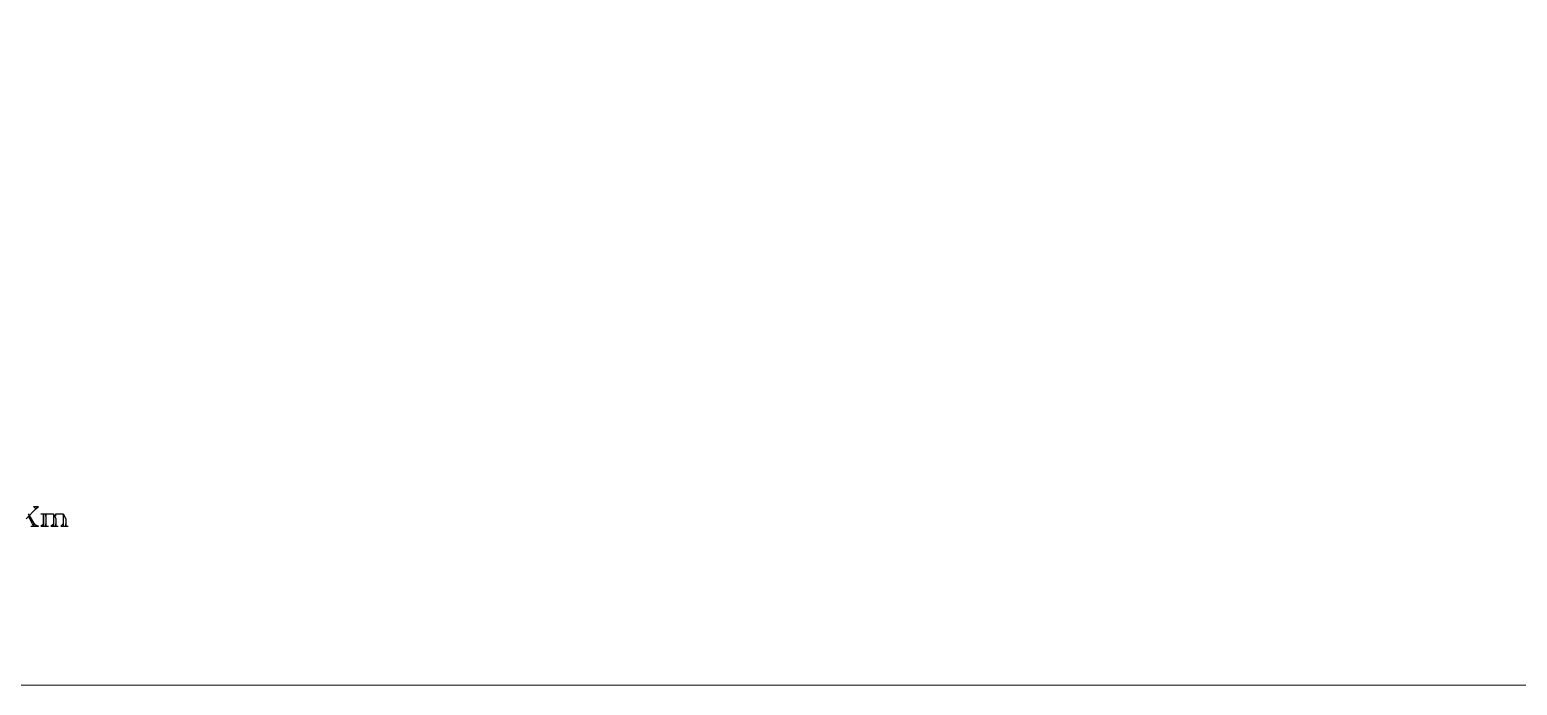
# Model space of a CAD drawing. Header units: millimetres. Extents: x 658 to 813, y 806 to 883.
# Drawn here: x 784.281 to 786.105, y 861.687 to 862.492 of the extents above; entities that cross this region are included whole.
import ezdxf

# ---------------------------------------------------------------- set-up
doc = ezdxf.new("R2010")
doc.units = ezdxf.units.MM
doc.header["$LTSCALE"] = 0.1
doc.layers.add('arsir', color=14, linetype='Continuous', lineweight=0)

msp = doc.modelspace()

# ---------------------------------------------------------------- linework, layer by layer
at = {"color": 7}
for points in [[(784.289, 861.9038), (784.2768, 861.8917)], [(784.2859, 861.8826), (784.2799, 861.8947), (784.289, 861.8826), (784.2799, 861.8978)], [(784.2859, 861.9069), (784.292, 861.9069)], [(784.2859, 861.9069), (784.289, 861.9038), (784.292, 861.9069)], [(784.2951, 861.8978), (784.3011, 861.8978), (784.3011, 861.8826)], [(784.2951, 861.8978), (784.2981, 861.8978)], [(784.2981, 861.8826), (784.2981, 861.8978), (784.2981, 861.8856)], [(784.3011, 861.8947), (784.3011, 861.8978), (784.3042, 861.8978), (784.3072, 861.8978), (784.3103, 861.8978), (784.3133, 861.8917), (784.3133, 861.8826)], [(784.3072, 861.8978), (784.3103, 861.8978), (784.3103, 861.8947), (784.3103, 861.8826)], [(784.3103, 861.8978), (784.3103, 861.8917), (784.3103, 861.8856)], [(784.3133, 861.8947), (784.3133, 861.8978), (784.3163, 861.8978), (784.3194, 861.8978), (784.3224, 861.8978), (784.3255, 861.8917), (784.3255, 861.8826)], [(784.3194, 861.8978), (784.3224, 861.8978), (784.3224, 861.8947), (784.3224, 861.8826)], [(784.3224, 861.8978), (784.3224, 861.8917), (784.3224, 861.8856)], [(784.2829, 861.8826), (784.292, 861.8826)], [(784.2859, 861.8826), (784.2859, 861.8856), (784.292, 861.8826)], [(784.2951, 861.8826), (784.2981, 861.8856), (784.2981, 861.8826)], [(784.2951, 861.8826), (784.3042, 861.8826)], [(784.3011, 861.8856), (784.3011, 861.8826), (784.3011, 861.8856)], [(784.3072, 861.8826), (784.3103, 861.8856), (784.3103, 861.8826)], [(784.3072, 861.8826), (784.3163, 861.8826)], [(784.3133, 861.8856), (784.3133, 861.8826), (784.3133, 861.8856)], [(784.3194, 861.8826), (784.3224, 861.8856), (784.3224, 861.8826)], [(784.3194, 861.8826), (784.3285, 861.8826)], [(784.3255, 861.8856), (784.3255, 861.8826), (784.3255, 861.8856)]]:
    msp.add_lwpolyline(points, dxfattribs=at)
at = {"layer": 'arsir', "color": 7}
msp.add_lwpolyline([(783.0282, 861.6874), (790.1692, 861.6874), (790.1692, 867.6233), (783.0282, 867.6233)], close=True, dxfattribs=at)

doc.saveas('drawing.dxf')
